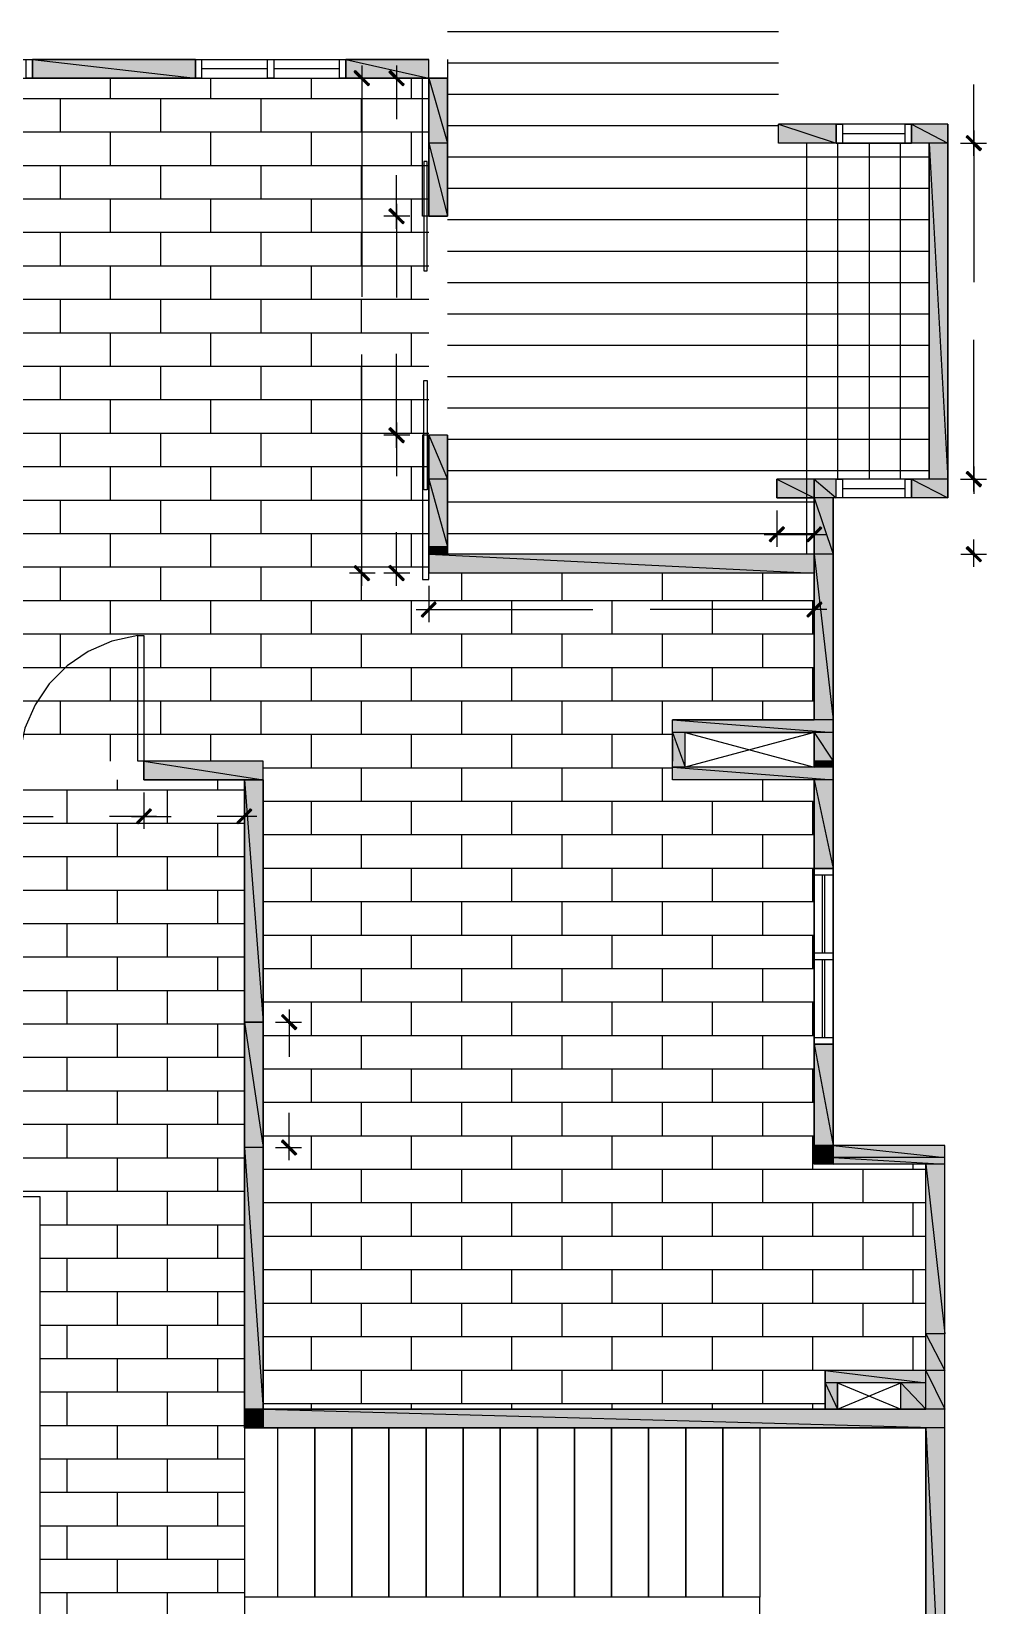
# Model space of a CAD drawing. Header units: millimetres. Extents: x -1176 to 11513, y -336 to 20905.
# Drawn here: x 3897 to 11513, y 8356 to 20905 of the extents above; entities that cross this region are included whole.
import ezdxf

# ---------------------------------------------------------------- set-up
doc = ezdxf.new("R2010")
doc.units = ezdxf.units.MM
for name, color, linetype, true_color in [('SRC-FILLSTROKE-000000', 7, 'Continuous', 0x000000), ('SRC-FILLSTROKE-4554a5', 7, 'Continuous', 0x4554a5), ('SRC-FILLSTROKE-636466', 7, 'Continuous', 0x636466), ('SRC-FILLSTROKE-727430', 7, 'Continuous', 0x727430), ('SRC-STROKE-000000', 7, 'Continuous', 0x000000), ('SRC-STROKE-4554a5', 7, 'Continuous', 0x4554a5)]:
    doc.layers.add(name, color=color, linetype=linetype, true_color=true_color)

msp = doc.modelspace()

# ---------------------------------------------------------------- hatches: boundary and pattern name
at = {"layer": 'SRC-FILLSTROKE-000000', "true_color": 0x000000}
h = msp.add_hatch(color=7, dxfattribs=at)
h.dxf.hatch_style = 1
h.paths.add_polyline_path([(6593, 20483), (6471, 20582), (6482, 20593), (6593, 20483)])
h = msp.add_hatch(color=7, dxfattribs=at)
h.dxf.hatch_style = 1
h.paths.add_polyline_path([(6581, 20472), (6593, 20483), (6471, 20582), (6581, 20472)])
h = msp.add_hatch(color=7, dxfattribs=at)
h.dxf.hatch_style = 1
h.paths.add_polyline_path([(6869, 20483), (6748, 20582), (6760, 20593), (6869, 20483)])
h = msp.add_hatch(color=7, dxfattribs=at)
h.dxf.hatch_style = 1
h.paths.add_polyline_path([(6858, 20472), (6869, 20483), (6748, 20582), (6858, 20472)])
h = msp.add_hatch(color=7, dxfattribs=at)
h.dxf.hatch_style = 1
h.paths.add_polyline_path([(11472, 19966), (11351, 20065), (11362, 20077), (11472, 19966)])
h = msp.add_hatch(color=7, dxfattribs=at)
h.dxf.hatch_style = 1
h.paths.add_polyline_path([(11362, 20077), (11351, 20065), (11472, 19966), (11362, 20077)])
h = msp.add_hatch(color=7, dxfattribs=at)
h.dxf.hatch_style = 1
h.paths.add_polyline_path([(11461, 19955), (11472, 19966), (11351, 20065), (11461, 19955)])
h = msp.add_hatch(color=7, dxfattribs=at)
h.dxf.hatch_style = 1
h.paths.add_polyline_path([(11351, 20065), (11472, 19966), (11461, 19955), (11351, 20065)])
h = msp.add_hatch(color=7, dxfattribs=at)
h.dxf.hatch_style = 1
h.paths.add_polyline_path([(6760, 19494), (6748, 19482), (6869, 19383), (6760, 19494)])
h = msp.add_hatch(color=7, dxfattribs=at)
h.dxf.hatch_style = 1
h.paths.add_polyline_path([(6869, 19383), (6748, 19482), (6760, 19494), (6869, 19383)])
h = msp.add_hatch(color=7, dxfattribs=at)
h.dxf.hatch_style = 1
h.paths.add_polyline_path([(6748, 19482), (6869, 19383), (6858, 19372), (6748, 19482)])
h = msp.add_hatch(color=7, dxfattribs=at)
h.dxf.hatch_style = 1
h.paths.add_polyline_path([(6858, 19372), (6869, 19383), (6748, 19482), (6858, 19372)])
h = msp.add_hatch(color=7, dxfattribs=at)
h.dxf.hatch_style = 1
h.paths.add_polyline_path([(6760, 17748), (6748, 17736), (6869, 17638), (6760, 17748)])
h = msp.add_hatch(color=7, dxfattribs=at)
h.dxf.hatch_style = 1
h.paths.add_polyline_path([(6869, 17638), (6748, 17736), (6760, 17748), (6869, 17638)])
h = msp.add_hatch(color=7, dxfattribs=at)
h.dxf.hatch_style = 1
h.paths.add_polyline_path([(6748, 17736), (6869, 17638), (6858, 17626), (6748, 17736)])
h = msp.add_hatch(color=7, dxfattribs=at)
h.dxf.hatch_style = 1
h.paths.add_polyline_path([(6858, 17626), (6869, 17638), (6748, 17736), (6858, 17626)])
h = msp.add_hatch(color=7, dxfattribs=at)
h.dxf.hatch_style = 1
h.paths.add_polyline_path([(11362, 17398), (11351, 17386), (11472, 17288), (11362, 17398)])
h = msp.add_hatch(color=7, dxfattribs=at)
h.dxf.hatch_style = 1
h.paths.add_polyline_path([(11351, 17386), (11472, 17288), (11461, 17276), (11351, 17386)])
h = msp.add_hatch(color=7, dxfattribs=at)
h.dxf.hatch_style = 1
h.paths.add_polyline_path([(11474, 17288), (11352, 17386), (11364, 17398), (11474, 17288)])
h = msp.add_hatch(color=7, dxfattribs=at)
h.dxf.hatch_style = 1
h.paths.add_polyline_path([(11474, 17288), (11352, 17386), (11364, 17398), (11474, 17288)])
h = msp.add_hatch(color=7, dxfattribs=at)
h.dxf.hatch_style = 1
h.paths.add_polyline_path([(11462, 17276), (11474, 17288), (11352, 17386), (11462, 17276)])
h = msp.add_hatch(color=7, dxfattribs=at)
h.dxf.hatch_style = 1
h.paths.add_polyline_path([(11462, 17276), (11474, 17288), (11352, 17386), (11462, 17276)])
h = msp.add_hatch(color=7, dxfattribs=at)
h.dxf.hatch_style = 1
h.paths.add_polyline_path([(9889, 16957), (9791, 16836), (9779, 16848), (9889, 16957)])
h = msp.add_hatch(color=7, dxfattribs=at)
h.dxf.hatch_style = 1
h.paths.add_polyline_path([(9901, 16945), (9889, 16957), (9791, 16836), (9901, 16945)])
h = msp.add_hatch(color=7, dxfattribs=at)
h.dxf.hatch_style = 1
h.paths.add_polyline_path([(10080, 16848), (10091, 16836), (10189, 16957), (10080, 16848)])
h = msp.add_hatch(color=7, dxfattribs=at)
h.dxf.hatch_style = 1
h.paths.add_polyline_path([(10091, 16836), (10189, 16957), (10201, 16945), (10091, 16836)])
h = msp.add_hatch(color=7, dxfattribs=at)
h.dxf.hatch_style = 1
h.paths.add_polyline_path([(11364, 16798), (11352, 16786), (11474, 16688), (11364, 16798)])
h = msp.add_hatch(color=7, dxfattribs=at)
h.dxf.hatch_style = 1
h.paths.add_polyline_path([(11364, 16798), (11352, 16786), (11474, 16688), (11364, 16798)])
h = msp.add_hatch(color=7, dxfattribs=at)
h.dxf.hatch_style = 1
h.paths.add_polyline_path([(11352, 16786), (11474, 16688), (11462, 16676), (11352, 16786)])
h = msp.add_hatch(color=7, dxfattribs=at)
h.dxf.hatch_style = 1
h.paths.add_polyline_path([(11352, 16786), (11474, 16688), (11462, 16676), (11352, 16786)])
h = msp.add_hatch(color=7, dxfattribs=at)
h.dxf.hatch_style = 1
h.paths.add_polyline_path([(6482, 16648), (6471, 16636), (6593, 16538), (6482, 16648)])
h = msp.add_hatch(color=7, dxfattribs=at)
h.dxf.hatch_style = 1
h.paths.add_polyline_path([(6471, 16636), (6593, 16538), (6581, 16526), (6471, 16636)])
h = msp.add_hatch(color=7, dxfattribs=at)
h.dxf.hatch_style = 1
h.paths.add_polyline_path([(6760, 16648), (6748, 16636), (6869, 16538), (6760, 16648)])
h = msp.add_hatch(color=7, dxfattribs=at)
h.dxf.hatch_style = 1
h.paths.add_polyline_path([(6748, 16636), (6869, 16538), (6858, 16526), (6748, 16636)])
h = msp.add_hatch(color=7, dxfattribs=at)
h.dxf.hatch_style = 1
h.paths.add_polyline_path([(7114, 16357), (7016, 16235), (7004, 16247), (7114, 16357)])
h = msp.add_hatch(color=7, dxfattribs=at)
h.dxf.hatch_style = 1
h.paths.add_polyline_path([(7125, 16346), (7114, 16357), (7016, 16235), (7125, 16346)])
h = msp.add_hatch(color=7, dxfattribs=at)
h.dxf.hatch_style = 1
h.paths.add_polyline_path([(10080, 16247), (10091, 16235), (10189, 16357), (10080, 16247)])
h = msp.add_hatch(color=7, dxfattribs=at)
h.dxf.hatch_style = 1
h.paths.add_polyline_path([(10091, 16235), (10189, 16357), (10201, 16346), (10091, 16235)])
h = msp.add_hatch(color=7, dxfattribs=at)
h.dxf.hatch_style = 1
h.paths.add_polyline_path([(4734, 14599), (4745, 14588), (4843, 14709), (4734, 14599)])
h = msp.add_hatch(color=7, dxfattribs=at)
h.dxf.hatch_style = 1
h.paths.add_polyline_path([(4843, 14709), (4745, 14588), (4734, 14599), (4843, 14709)])
h = msp.add_hatch(color=7, dxfattribs=at)
h.dxf.hatch_style = 1
h.paths.add_polyline_path([(4745, 14588), (4843, 14709), (4855, 14697), (4745, 14588)])
h = msp.add_hatch(color=7, dxfattribs=at)
h.dxf.hatch_style = 1
h.paths.add_polyline_path([(4855, 14697), (4843, 14709), (4745, 14588), (4855, 14697)])
h = msp.add_hatch(color=7, dxfattribs=at)
h.dxf.hatch_style = 1
h.paths.add_polyline_path([(5534, 14599), (5546, 14588), (5644, 14709), (5534, 14599)])
h = msp.add_hatch(color=7, dxfattribs=at)
h.dxf.hatch_style = 1
h.paths.add_polyline_path([(5546, 14588), (5644, 14709), (5655, 14697), (5546, 14588)])
h = msp.add_hatch(color=7, dxfattribs=at)
h.dxf.hatch_style = 1
h.paths.add_polyline_path([(6012, 12958), (5890, 13057), (5902, 13069), (6012, 12958)])
h = msp.add_hatch(color=7, dxfattribs=at)
h.dxf.hatch_style = 1
h.paths.add_polyline_path([(6001, 12947), (6012, 12958), (5890, 13057), (6001, 12947)])
h = msp.add_hatch(color=7, dxfattribs=at)
h.dxf.hatch_style = 1
h.paths.add_polyline_path([(5902, 12068), (5890, 12057), (6012, 11958), (5902, 12068)])
h = msp.add_hatch(color=7, dxfattribs=at)
h.dxf.hatch_style = 1
h.paths.add_polyline_path([(5890, 12057), (6012, 11958), (6001, 11946), (5890, 12057)])
at = {"layer": 'SRC-FILLSTROKE-4554a5', "true_color": 0x4554a5}
h = msp.add_hatch(color=7, dxfattribs=at)
h.dxf.hatch_style = 1
h.paths.add_polyline_path([(7215, 20532), (7065, 20532), (7215, 20016), (7215, 20532)])
h = msp.add_hatch(color=7, dxfattribs=at)
h.dxf.hatch_style = 1
h.paths.add_polyline_path([(7065, 20532), (7215, 20016), (7065, 20016), (7065, 20532)])
h = msp.add_hatch(color=7, dxfattribs=at)
h.dxf.hatch_style = 1
h.paths.add_polyline_path([(7215, 20016), (7065, 20016), (7215, 19433), (7215, 20016)])
h = msp.add_hatch(color=7, dxfattribs=at)
h.dxf.hatch_style = 1
h.paths.add_polyline_path([(7065, 20016), (7215, 19433), (7065, 19433), (7065, 20016)])
h = msp.add_hatch(color=7, dxfattribs=at)
h.dxf.hatch_style = 1
h.paths.add_polyline_path([(7215, 17687), (7065, 17687), (7215, 17337), (7215, 17687)])
h = msp.add_hatch(color=7, dxfattribs=at)
h.dxf.hatch_style = 1
h.paths.add_polyline_path([(7065, 17687), (7215, 17337), (7065, 17337), (7065, 17687)])
h = msp.add_hatch(color=7, dxfattribs=at)
h.dxf.hatch_style = 1
h.paths.add_polyline_path([(7215, 17337), (7065, 17337), (7215, 16797), (7215, 17337)])
h = msp.add_hatch(color=7, dxfattribs=at)
h.dxf.hatch_style = 1
h.paths.add_polyline_path([(7065, 17337), (7215, 16797), (7065, 16797), (7065, 17337)])
h = msp.add_hatch(color=7, dxfattribs=at)
h.dxf.hatch_style = 1
h.paths.add_polyline_path([(10140, 17337), (9840, 17337), (10140, 17187), (10140, 17337)])
h = msp.add_hatch(color=7, dxfattribs=at)
h.dxf.hatch_style = 1
h.paths.add_polyline_path([(9840, 17337), (10140, 17187), (9840, 17187), (9840, 17337)])
h = msp.add_hatch(color=7, dxfattribs=at)
h.dxf.hatch_style = 1
h.paths.add_polyline_path([(7215, 16797), (7065, 16797), (7215, 16737), (7215, 16797)])
h = msp.add_hatch(color=7, dxfattribs=at)
h.dxf.hatch_style = 1
h.paths.add_polyline_path([(7065, 16797), (7215, 16737), (7065, 16737), (7065, 16797)])
h = msp.add_hatch(color=7, dxfattribs=at)
h.dxf.hatch_style = 1
h.paths.add_polyline_path([(10140, 16737), (7065, 16737), (10140, 16587), (10140, 16737)])
h = msp.add_hatch(color=7, dxfattribs=at)
h.dxf.hatch_style = 1
h.paths.add_polyline_path([(7065, 16737), (10140, 16587), (7065, 16587), (7065, 16737)])
at = {"layer": 'SRC-FILLSTROKE-636466', "true_color": 0x636466}
h = msp.add_hatch(color=7, dxfattribs=at)
h.dxf.hatch_style = 1
h.paths.add_polyline_path([(5204, 20682), (3904, 20682), (5204, 20532), (5204, 20682)])
h = msp.add_hatch(color=7, dxfattribs=at)
h.dxf.hatch_style = 1
h.paths.add_polyline_path([(3904, 20682), (5204, 20532), (3904, 20532), (3904, 20682)])
h = msp.add_hatch(color=7, dxfattribs=at)
h.dxf.hatch_style = 1
h.paths.add_polyline_path([(7065, 20682), (6405, 20682), (7065, 20532), (7065, 20682)])
h = msp.add_hatch(color=7, dxfattribs=at)
h.dxf.hatch_style = 1
h.paths.add_polyline_path([(6405, 20682), (7065, 20532), (6405, 20532), (6405, 20682)])
h = msp.add_hatch(color=7, dxfattribs=at)
h.dxf.hatch_style = 1
h.paths.add_polyline_path([(10315, 20166), (9855, 20166), (10315, 20016), (10315, 20166)])
h = msp.add_hatch(color=7, dxfattribs=at)
h.dxf.hatch_style = 1
h.paths.add_polyline_path([(9855, 20166), (10315, 20016), (9855, 20016), (9855, 20166)])
h = msp.add_hatch(color=7, dxfattribs=at)
h.dxf.hatch_style = 1
h.paths.add_polyline_path([(11205, 20166), (10915, 20166), (11205, 20016), (11205, 20166)])
h = msp.add_hatch(color=7, dxfattribs=at)
h.dxf.hatch_style = 1
h.paths.add_polyline_path([(10915, 20166), (11205, 20016), (10915, 20016), (10915, 20166)])
h = msp.add_hatch(color=7, dxfattribs=at)
h.dxf.hatch_style = 1
h.paths.add_polyline_path([(11205, 20016), (11055, 20016), (11205, 17337), (11205, 20016)])
h = msp.add_hatch(color=7, dxfattribs=at)
h.dxf.hatch_style = 1
h.paths.add_polyline_path([(11055, 20016), (11205, 17337), (11055, 17337), (11055, 20016)])
h = msp.add_hatch(color=7, dxfattribs=at)
h.dxf.hatch_style = 1
h.paths.add_polyline_path([(10315, 17337), (10140, 17337), (10315, 17187), (10315, 17337)])
h = msp.add_hatch(color=7, dxfattribs=at)
h.dxf.hatch_style = 1
h.paths.add_polyline_path([(10140, 17337), (10315, 17187), (10140, 17187), (10140, 17337)])
h = msp.add_hatch(color=7, dxfattribs=at)
h.dxf.hatch_style = 1
h.paths.add_polyline_path([(11205, 17337), (10915, 17337), (11205, 17187), (11205, 17337)])
h = msp.add_hatch(color=7, dxfattribs=at)
h.dxf.hatch_style = 1
h.paths.add_polyline_path([(10915, 17337), (11205, 17187), (10915, 17187), (10915, 17337)])
h = msp.add_hatch(color=7, dxfattribs=at)
h.dxf.hatch_style = 1
h.paths.add_polyline_path([(10290, 17187), (10140, 17187), (10290, 16737), (10290, 17187)])
h = msp.add_hatch(color=7, dxfattribs=at)
h.dxf.hatch_style = 1
h.paths.add_polyline_path([(10140, 17187), (10290, 16737), (10140, 16737), (10140, 17187)])
h = msp.add_hatch(color=7, dxfattribs=at)
h.dxf.hatch_style = 1
h.paths.add_polyline_path([(10290, 16737), (10140, 16737), (10290, 15417), (10290, 16737)])
h = msp.add_hatch(color=7, dxfattribs=at)
h.dxf.hatch_style = 1
h.paths.add_polyline_path([(10140, 16737), (10290, 15417), (10140, 15417), (10140, 16737)])
h = msp.add_hatch(color=7, dxfattribs=at)
h.dxf.hatch_style = 1
h.paths.add_polyline_path([(10290, 15417), (9010, 15417), (10290, 15317), (10290, 15417)])
h = msp.add_hatch(color=7, dxfattribs=at)
h.dxf.hatch_style = 1
h.paths.add_polyline_path([(9010, 15417), (10290, 15317), (9010, 15317), (9010, 15417)])
h = msp.add_hatch(color=7, dxfattribs=at)
h.dxf.hatch_style = 1
h.paths.add_polyline_path([(9110, 15317), (9010, 15317), (9110, 15039), (9110, 15317)])
h = msp.add_hatch(color=7, dxfattribs=at)
h.dxf.hatch_style = 1
h.paths.add_polyline_path([(9010, 15317), (9110, 15039), (9010, 15039), (9010, 15317)])
h = msp.add_hatch(color=7, dxfattribs=at)
h.dxf.hatch_style = 1
h.paths.add_polyline_path([(10290, 15317), (10140, 15317), (10290, 15088), (10290, 15317)])
h = msp.add_hatch(color=7, dxfattribs=at)
h.dxf.hatch_style = 1
h.paths.add_polyline_path([(10140, 15317), (10290, 15088), (10140, 15088), (10140, 15317)])
h = msp.add_hatch(color=7, dxfattribs=at)
h.dxf.hatch_style = 1
h.paths.add_polyline_path([(5745, 15088), (4794, 15088), (5745, 14939), (5745, 15088)])
h = msp.add_hatch(color=7, dxfattribs=at)
h.dxf.hatch_style = 1
h.paths.add_polyline_path([(4794, 15088), (5745, 14939), (4794, 14939), (4794, 15088)])
h = msp.add_hatch(color=7, dxfattribs=at)
h.dxf.hatch_style = 1
h.paths.add_polyline_path([(10290, 15088), (10140, 15088), (10290, 15039), (10290, 15088)])
h = msp.add_hatch(color=7, dxfattribs=at)
h.dxf.hatch_style = 1
h.paths.add_polyline_path([(10140, 15088), (10290, 15039), (10140, 15039), (10140, 15088)])
h = msp.add_hatch(color=7, dxfattribs=at)
h.dxf.hatch_style = 1
h.paths.add_polyline_path([(5745, 14939), (5595, 14939), (5745, 13008), (5745, 14939)])
h = msp.add_hatch(color=7, dxfattribs=at)
h.dxf.hatch_style = 1
h.paths.add_polyline_path([(5595, 14939), (5745, 13008), (5595, 13008), (5595, 14939)])
h = msp.add_hatch(color=7, dxfattribs=at)
h.dxf.hatch_style = 1
h.paths.add_polyline_path([(10290, 15039), (9010, 15039), (10290, 14939), (10290, 15039)])
h = msp.add_hatch(color=7, dxfattribs=at)
h.dxf.hatch_style = 1
h.paths.add_polyline_path([(9010, 15039), (10290, 14939), (9010, 14939), (9010, 15039)])
h = msp.add_hatch(color=7, dxfattribs=at)
h.dxf.hatch_style = 1
h.paths.add_polyline_path([(10290, 14939), (10140, 14939), (10290, 14231), (10290, 14939)])
h = msp.add_hatch(color=7, dxfattribs=at)
h.dxf.hatch_style = 1
h.paths.add_polyline_path([(10140, 14939), (10290, 14231), (10140, 14231), (10140, 14939)])
h = msp.add_hatch(color=7, dxfattribs=at)
h.dxf.hatch_style = 1
h.paths.add_polyline_path([(10290, 12831), (10140, 12831), (10290, 12024), (10290, 12831)])
h = msp.add_hatch(color=7, dxfattribs=at)
h.dxf.hatch_style = 1
h.paths.add_polyline_path([(10140, 12831), (10290, 12024), (10140, 12024), (10140, 12831)])
h = msp.add_hatch(color=7, dxfattribs=at)
h.dxf.hatch_style = 1
h.paths.add_polyline_path([(5745, 12007), (5595, 12007), (5745, 9923), (5745, 12007)])
h = msp.add_hatch(color=7, dxfattribs=at)
h.dxf.hatch_style = 1
h.paths.add_polyline_path([(5595, 12007), (5745, 9923), (5595, 9923), (5595, 12007)])
h = msp.add_hatch(color=7, dxfattribs=at)
h.dxf.hatch_style = 1
h.paths.add_polyline_path([(10290, 12024), (10140, 12024), (10290, 11928), (10290, 12024)])
h = msp.add_hatch(color=7, dxfattribs=at)
h.dxf.hatch_style = 1
h.paths.add_polyline_path([(10140, 12024), (10290, 11928), (10140, 11928), (10140, 12024)])
h = msp.add_hatch(color=7, dxfattribs=at)
h.dxf.hatch_style = 1
h.paths.add_polyline_path([(10290, 11928), (10140, 11928), (10290, 11874), (10290, 11928)])
h = msp.add_hatch(color=7, dxfattribs=at)
h.dxf.hatch_style = 1
h.paths.add_polyline_path([(10140, 11928), (10290, 11874), (10140, 11874), (10140, 11928)])
h = msp.add_hatch(color=7, dxfattribs=at)
h.dxf.hatch_style = 1
h.paths.add_polyline_path([(11180, 12024), (10290, 12024), (11180, 11928), (11180, 12024)])
h = msp.add_hatch(color=7, dxfattribs=at)
h.dxf.hatch_style = 1
h.paths.add_polyline_path([(10290, 12024), (11180, 11928), (10290, 11928), (10290, 12024)])
h = msp.add_hatch(color=7, dxfattribs=at)
h.dxf.hatch_style = 1
h.paths.add_polyline_path([(11180, 11928), (10290, 11928), (11180, 11874), (11180, 11928)])
h = msp.add_hatch(color=7, dxfattribs=at)
h.dxf.hatch_style = 1
h.paths.add_polyline_path([(10290, 11928), (11180, 11874), (10290, 11874), (10290, 11928)])
h = msp.add_hatch(color=7, dxfattribs=at)
h.dxf.hatch_style = 1
h.paths.add_polyline_path([(11180, 11874), (11030, 11874), (11180, 10523), (11180, 11874)])
h = msp.add_hatch(color=7, dxfattribs=at)
h.dxf.hatch_style = 1
h.paths.add_polyline_path([(11030, 11874), (11180, 10523), (11030, 10523), (11030, 11874)])
h = msp.add_hatch(color=7, dxfattribs=at)
h.dxf.hatch_style = 1
h.paths.add_polyline_path([(11180, 10523), (11030, 10523), (11180, 10231), (11180, 10523)])
h = msp.add_hatch(color=7, dxfattribs=at)
h.dxf.hatch_style = 1
h.paths.add_polyline_path([(11030, 10523), (11180, 10231), (11030, 10231), (11030, 10523)])
h = msp.add_hatch(color=7, dxfattribs=at)
h.dxf.hatch_style = 1
h.paths.add_polyline_path([(11030, 10231), (10226, 10231), (11030, 10132), (11030, 10231)])
h = msp.add_hatch(color=7, dxfattribs=at)
h.dxf.hatch_style = 1
h.paths.add_polyline_path([(10226, 10231), (11030, 10132), (10226, 10132), (10226, 10231)])
h = msp.add_hatch(color=7, dxfattribs=at)
h.dxf.hatch_style = 1
h.paths.add_polyline_path([(11180, 10231), (11030, 10231), (11180, 9923), (11180, 10231)])
h = msp.add_hatch(color=7, dxfattribs=at)
h.dxf.hatch_style = 1
h.paths.add_polyline_path([(11030, 10231), (11180, 9923), (11030, 9923), (11030, 10231)])
h = msp.add_hatch(color=7, dxfattribs=at)
h.dxf.hatch_style = 1
h.paths.add_polyline_path([(10326, 10132), (10226, 10132), (10326, 9923), (10326, 10132)])
h = msp.add_hatch(color=7, dxfattribs=at)
h.dxf.hatch_style = 1
h.paths.add_polyline_path([(10226, 10132), (10326, 9923), (10226, 9923), (10226, 10132)])
h = msp.add_hatch(color=7, dxfattribs=at)
h.dxf.hatch_style = 1
h.paths.add_polyline_path([(11030, 10132), (10830, 10132), (11030, 9923), (11030, 10132)])
h = msp.add_hatch(color=7, dxfattribs=at)
h.dxf.hatch_style = 1
h.paths.add_polyline_path([(10830, 10132), (11030, 9923), (10830, 9923), (10830, 10132)])
h = msp.add_hatch(color=7, dxfattribs=at)
h.dxf.hatch_style = 1
h.paths.add_polyline_path([(5745, 9923), (5595, 9923), (5745, 9773), (5745, 9923)])
h = msp.add_hatch(color=7, dxfattribs=at)
h.dxf.hatch_style = 1
h.paths.add_polyline_path([(5595, 9923), (5745, 9773), (5595, 9773), (5595, 9923)])
h = msp.add_hatch(color=7, dxfattribs=at)
h.dxf.hatch_style = 1
h.paths.add_polyline_path([(11180, 9923), (5745, 9923), (11180, 9773), (11180, 9923)])
h = msp.add_hatch(color=7, dxfattribs=at)
h.dxf.hatch_style = 1
h.paths.add_polyline_path([(5745, 9923), (11180, 9773), (5745, 9773), (5745, 9923)])
h = msp.add_hatch(color=7, dxfattribs=at)
h.dxf.hatch_style = 1
h.paths.add_polyline_path([(11180, 9773), (11030, 9773), (11180, 6801), (11180, 9773)])
h = msp.add_hatch(color=7, dxfattribs=at)
h.dxf.hatch_style = 1
h.paths.add_polyline_path([(11030, 9773), (11180, 6801), (11030, 6801), (11030, 9773)])
at = {"layer": 'SRC-FILLSTROKE-727430', "true_color": 0x727430}
h = msp.add_hatch(color=7, dxfattribs=at)
h.dxf.hatch_style = 1
h.paths.add_polyline_path([(5745, 13008), (5595, 13008), (5745, 12007), (5745, 13008)])
h = msp.add_hatch(color=7, dxfattribs=at)
h.dxf.hatch_style = 1
h.paths.add_polyline_path([(5595, 13008), (5745, 12007), (5595, 12007), (5595, 13008)])

# ---------------------------------------------------------------- linework, layer by layer
at = {"layer": 'SRC-FILLSTROKE-000000'}
for points in [[(6593, 20483), (6471, 20582), (6482, 20593), (6593, 20483)], [(6581, 20472), (6593, 20483), (6471, 20582), (6581, 20472)], [(6869, 20483), (6748, 20582), (6760, 20593), (6869, 20483)], [(6858, 20472), (6869, 20483), (6748, 20582), (6858, 20472)], [(11472, 19966), (11351, 20065), (11362, 20077), (11472, 19966)], [(11362, 20077), (11351, 20065), (11472, 19966), (11362, 20077)], [(11461, 19955), (11472, 19966), (11351, 20065), (11461, 19955)], [(11351, 20065), (11472, 19966), (11461, 19955), (11351, 20065)], [(6760, 19494), (6748, 19482), (6869, 19383), (6760, 19494)], [(6869, 19383), (6748, 19482), (6760, 19494), (6869, 19383)], [(6748, 19482), (6869, 19383), (6858, 19372), (6748, 19482)], [(6858, 19372), (6869, 19383), (6748, 19482), (6858, 19372)], [(6760, 17748), (6748, 17736), (6869, 17638), (6760, 17748)], [(6869, 17638), (6748, 17736), (6760, 17748), (6869, 17638)], [(6748, 17736), (6869, 17638), (6858, 17626), (6748, 17736)], [(6858, 17626), (6869, 17638), (6748, 17736), (6858, 17626)], [(11362, 17398), (11351, 17386), (11472, 17288), (11362, 17398)], [(11351, 17386), (11472, 17288), (11461, 17276), (11351, 17386)], [(11474, 17288), (11352, 17386), (11364, 17398), (11474, 17288)], [(11474, 17288), (11352, 17386), (11364, 17398), (11474, 17288)], [(11462, 17276), (11474, 17288), (11352, 17386), (11462, 17276)], [(11462, 17276), (11474, 17288), (11352, 17386), (11462, 17276)], [(9889, 16957), (9791, 16836), (9779, 16848), (9889, 16957)], [(9901, 16945), (9889, 16957), (9791, 16836), (9901, 16945)], [(10080, 16848), (10091, 16836), (10189, 16957), (10080, 16848)], [(10091, 16836), (10189, 16957), (10201, 16945), (10091, 16836)], [(11364, 16798), (11352, 16786), (11474, 16688), (11364, 16798)], [(11364, 16798), (11352, 16786), (11474, 16688), (11364, 16798)], [(11352, 16786), (11474, 16688), (11462, 16676), (11352, 16786)], [(11352, 16786), (11474, 16688), (11462, 16676), (11352, 16786)], [(6482, 16648), (6471, 16636), (6593, 16538), (6482, 16648)], [(6471, 16636), (6593, 16538), (6581, 16526), (6471, 16636)], [(6760, 16648), (6748, 16636), (6869, 16538), (6760, 16648)], [(6748, 16636), (6869, 16538), (6858, 16526), (6748, 16636)], [(7114, 16357), (7016, 16235), (7004, 16247), (7114, 16357)], [(7125, 16346), (7114, 16357), (7016, 16235), (7125, 16346)], [(10080, 16247), (10091, 16235), (10189, 16357), (10080, 16247)], [(10091, 16235), (10189, 16357), (10201, 16346), (10091, 16235)], [(4734, 14599), (4745, 14588), (4843, 14709), (4734, 14599)], [(4843, 14709), (4745, 14588), (4734, 14599), (4843, 14709)], [(4745, 14588), (4843, 14709), (4855, 14697), (4745, 14588)], [(4855, 14697), (4843, 14709), (4745, 14588), (4855, 14697)], [(5534, 14599), (5546, 14588), (5644, 14709), (5534, 14599)], [(5546, 14588), (5644, 14709), (5655, 14697), (5546, 14588)], [(6012, 12958), (5890, 13057), (5902, 13069), (6012, 12958)], [(6001, 12947), (6012, 12958), (5890, 13057), (6001, 12947)], [(5902, 12068), (5890, 12057), (6012, 11958), (5902, 12068)], [(5890, 12057), (6012, 11958), (6001, 11946), (5890, 12057)]]:
    msp.add_lwpolyline(points, dxfattribs=at)
at = {"layer": 'SRC-FILLSTROKE-4554a5'}
for points in [[(7215, 20532), (7065, 20532), (7215, 20016), (7215, 20532)], [(7065, 20532), (7215, 20016), (7065, 20016), (7065, 20532)], [(7215, 20016), (7065, 20016), (7215, 19433), (7215, 20016)], [(7065, 20016), (7215, 19433), (7065, 19433), (7065, 20016)], [(7215, 17687), (7065, 17687), (7215, 17337), (7215, 17687)], [(7065, 17687), (7215, 17337), (7065, 17337), (7065, 17687)], [(7215, 17337), (7065, 17337), (7215, 16797), (7215, 17337)], [(7065, 17337), (7215, 16797), (7065, 16797), (7065, 17337)], [(10140, 17337), (9840, 17337), (10140, 17187), (10140, 17337)], [(9840, 17337), (10140, 17187), (9840, 17187), (9840, 17337)], [(7215, 16797), (7065, 16797), (7215, 16737), (7215, 16797)], [(7065, 16797), (7215, 16737), (7065, 16737), (7065, 16797)], [(10140, 16737), (7065, 16737), (10140, 16587), (10140, 16737)], [(7065, 16737), (10140, 16587), (7065, 16587), (7065, 16737)]]:
    msp.add_lwpolyline(points, dxfattribs=at)
at = {"layer": 'SRC-FILLSTROKE-636466'}
for points in [[(5204, 20682), (3904, 20682), (5204, 20532), (5204, 20682)], [(3904, 20682), (5204, 20532), (3904, 20532), (3904, 20682)], [(7065, 20682), (6405, 20682), (7065, 20532), (7065, 20682)], [(6405, 20682), (7065, 20532), (6405, 20532), (6405, 20682)], [(10315, 20166), (9855, 20166), (10315, 20016), (10315, 20166)], [(9855, 20166), (10315, 20016), (9855, 20016), (9855, 20166)], [(11205, 20166), (10915, 20166), (11205, 20016), (11205, 20166)], [(10915, 20166), (11205, 20016), (10915, 20016), (10915, 20166)], [(11205, 20016), (11055, 20016), (11205, 17337), (11205, 20016)], [(11055, 20016), (11205, 17337), (11055, 17337), (11055, 20016)], [(10315, 17337), (10140, 17337), (10315, 17187), (10315, 17337)], [(10140, 17337), (10315, 17187), (10140, 17187), (10140, 17337)], [(11205, 17337), (10915, 17337), (11205, 17187), (11205, 17337)], [(10915, 17337), (11205, 17187), (10915, 17187), (10915, 17337)], [(10290, 17187), (10140, 17187), (10290, 16737), (10290, 17187)], [(10140, 17187), (10290, 16737), (10140, 16737), (10140, 17187)], [(10290, 16737), (10140, 16737), (10290, 15417), (10290, 16737)], [(10140, 16737), (10290, 15417), (10140, 15417), (10140, 16737)], [(10290, 15417), (9010, 15417), (10290, 15317), (10290, 15417)], [(9010, 15417), (10290, 15317), (9010, 15317), (9010, 15417)], [(9110, 15317), (9010, 15317), (9110, 15039), (9110, 15317)], [(9010, 15317), (9110, 15039), (9010, 15039), (9010, 15317)], [(10290, 15317), (10140, 15317), (10290, 15088), (10290, 15317)], [(10140, 15317), (10290, 15088), (10140, 15088), (10140, 15317)], [(5745, 15088), (4794, 15088), (5745, 14939), (5745, 15088)], [(4794, 15088), (5745, 14939), (4794, 14939), (4794, 15088)], [(10290, 15088), (10140, 15088), (10290, 15039), (10290, 15088)], [(10140, 15088), (10290, 15039), (10140, 15039), (10140, 15088)], [(5745, 14939), (5595, 14939), (5745, 13008), (5745, 14939)], [(5595, 14939), (5745, 13008), (5595, 13008), (5595, 14939)], [(10290, 15039), (9010, 15039), (10290, 14939), (10290, 15039)], [(9010, 15039), (10290, 14939), (9010, 14939), (9010, 15039)], [(10290, 14939), (10140, 14939), (10290, 14231), (10290, 14939)], [(10140, 14939), (10290, 14231), (10140, 14231), (10140, 14939)], [(10290, 12831), (10140, 12831), (10290, 12024), (10290, 12831)], [(10140, 12831), (10290, 12024), (10140, 12024), (10140, 12831)], [(5745, 12007), (5595, 12007), (5745, 9923), (5745, 12007)], [(5595, 12007), (5745, 9923), (5595, 9923), (5595, 12007)], [(10290, 12024), (10140, 12024), (10290, 11928), (10290, 12024)], [(10140, 12024), (10290, 11928), (10140, 11928), (10140, 12024)], [(10290, 11928), (10140, 11928), (10290, 11874), (10290, 11928)], [(10140, 11928), (10290, 11874), (10140, 11874), (10140, 11928)], [(11180, 12024), (10290, 12024), (11180, 11928), (11180, 12024)], [(10290, 12024), (11180, 11928), (10290, 11928), (10290, 12024)], [(11180, 11928), (10290, 11928), (11180, 11874), (11180, 11928)], [(10290, 11928), (11180, 11874), (10290, 11874), (10290, 11928)], [(11180, 11874), (11030, 11874), (11180, 10523), (11180, 11874)], [(11030, 11874), (11180, 10523), (11030, 10523), (11030, 11874)], [(11180, 10523), (11030, 10523), (11180, 10231), (11180, 10523)], [(11030, 10523), (11180, 10231), (11030, 10231), (11030, 10523)], [(11030, 10231), (10226, 10231), (11030, 10132), (11030, 10231)], [(10226, 10231), (11030, 10132), (10226, 10132), (10226, 10231)], [(11180, 10231), (11030, 10231), (11180, 9923), (11180, 10231)], [(11030, 10231), (11180, 9923), (11030, 9923), (11030, 10231)], [(10326, 10132), (10226, 10132), (10326, 9923), (10326, 10132)], [(10226, 10132), (10326, 9923), (10226, 9923), (10226, 10132)], [(11030, 10132), (10830, 10132), (11030, 9923), (11030, 10132)], [(10830, 10132), (11030, 9923), (10830, 9923), (10830, 10132)], [(5745, 9923), (5595, 9923), (5745, 9773), (5745, 9923)], [(5595, 9923), (5745, 9773), (5595, 9773), (5595, 9923)], [(11180, 9923), (5745, 9923), (11180, 9773), (11180, 9923)], [(5745, 9923), (11180, 9773), (5745, 9773), (5745, 9923)], [(11180, 9773), (11030, 9773), (11180, 6801), (11180, 9773)], [(11030, 9773), (11180, 6801), (11030, 6801), (11030, 9773)]]:
    msp.add_lwpolyline(points, dxfattribs=at)
at = {"layer": 'SRC-FILLSTROKE-727430'}
for points in [[(5745, 13008), (5595, 13008), (5745, 12007), (5745, 13008)], [(5595, 13008), (5745, 12007), (5595, 12007), (5595, 13008)]]:
    msp.add_lwpolyline(points, dxfattribs=at)
at = {"layer": 'SRC-STROKE-000000'}
for points in [[(-76, 20682), (7065, 20682)], [(3904, 20532), (3854, 20532), (3854, 20682), (3904, 20682), (3904, 20532)], [(3904, 20532), (3904, 20682)], [(5204, 20682), (5204, 20532)], [(5254, 20532), (5204, 20532), (5204, 20682), (5254, 20682), (5254, 20532)], [(5779, 20607), (5254, 20607)], [(5829, 20532), (5779, 20532), (5779, 20682), (5829, 20682), (5829, 20532)], [(6354, 20607), (5829, 20607)], [(6405, 20532), (6354, 20532), (6354, 20682), (6405, 20682), (6405, 20532)], [(6405, 20532), (6405, 20682)], [(6532, 20633), (6532, 18789)], [(6809, 20633), (6809, 20206)], [(7215, 20682), (7215, 19433)], [(74, 20532), (4565, 20532)], [(74, 20532), (4414, 20532)], [(4565, 20532), (7215, 20532)], [(6638, 20532), (6432, 20532)], [(6915, 20532), (6708, 20532)], [(7065, 20532), (7065, 19433)], [(7065, 20532), (7065, 19433), (7215, 19433)], [(7215, 20532), (7215, 19433)], [(11411, 19915), (11411, 20483)], [(10915, 20016), (10915, 20166), (10315, 20166), (10315, 20016), (10915, 20016)], [(10365, 20016), (10315, 20016), (10315, 20166), (10365, 20166), (10365, 20016)], [(10365, 20091), (10865, 20091)], [(10915, 20016), (10865, 20016), (10865, 20166), (10915, 20166), (10915, 20016)], [(11205, 20166), (11205, 17187)], [(11411, 20115), (11411, 18907)], [(11055, 20016), (9855, 20016)], [(11055, 20016), (11055, 17337)], [(11306, 20016), (11512, 20016)], [(11306, 20016), (11512, 20016)], [(6809, 19333), (6809, 19759)], [(6809, 19532), (6809, 18784)], [(6914, 19433), (6708, 19433)], [(6914, 19433), (6708, 19433)], [(6532, 16487), (6532, 18330)], [(6809, 17587), (6809, 18336)], [(11411, 17237), (11411, 18446)], [(6809, 17787), (6809, 17360)], [(6914, 17687), (6708, 17687)], [(6914, 17687), (6708, 17687)], [(7065, 17687), (7065, 16587)], [(7065, 17687), (7065, 16587)], [(7215, 17687), (7065, 17687)], [(7215, 17687), (7215, 16737)], [(10140, 17337), (9840, 17337), (9840, 17187), (10140, 17187)], [(11055, 17337), (10140, 17337)], [(10140, 17337), (10140, 17187), (10140, 15417)], [(10160, 17337), (10140, 17337)], [(10315, 17187), (10315, 17337)], [(10365, 17187), (10315, 17187), (10315, 17337), (10365, 17337), (10365, 17187)], [(10915, 17187), (10865, 17187), (10865, 17337), (10915, 17337), (10915, 17187)], [(11055, 17337), (10915, 17337), (10915, 17187)], [(11306, 17337), (11512, 17337)], [(11306, 17337), (11513, 17337)], [(11306, 17337), (11513, 17337)], [(11413, 17437), (11413, 17220)], [(11413, 17437), (11413, 17220)], [(10365, 17262), (10865, 17262)], [(9840, 17087), (9840, 16797)], [(11205, 17187), (10140, 17187)], [(10140, 17087), (10140, 16797)], [(10290, 17187), (10290, 15088)], [(6809, 16487), (6809, 16914)], [(9740, 16896), (10240, 16896)], [(11413, 16637), (11413, 16855)], [(11413, 16637), (11413, 16855)], [(10140, 16737), (7215, 16737)], [(11308, 16737), (11513, 16737)], [(11308, 16737), (11513, 16737)], [(6637, 16587), (6432, 16587)], [(6914, 16587), (6708, 16587)], [(10140, 16587), (7065, 16587)], [(7065, 16487), (7065, 16197)], [(10140, 16487), (10140, 16197)], [(6965, 16296), (8373, 16296)], [(10240, 16296), (8832, 16296)], [(9010, 15267), (9010, 15417)], [(10140, 14939), (9010, 14939), (9010, 15417), (10140, 15417), (9010, 15417)], [(10140, 15039), (9110, 15039), (9110, 15317), (10140, 15317), (10140, 15039)], [(10140, 15317), (9110, 15039)], [(9110, 15317), (10140, 15039)], [(10140, 15039), (10140, 15317)], [(9010, 15267), (9010, 15088)], [(5745, 15088), (4794, 15088)], [(4794, 15088), (4794, 14939), (5745, 14939), (5745, 15088), (4794, 15088)], [(10290, 15088), (10290, 11874)], [(5745, 14939), (5595, 14939)], [(5595, 14939), (5595, 9773)], [(5595, 14939), (5595, 9923), (11030, 9923)], [(5745, 14939), (5745, 9773)], [(10140, 14939), (9010, 14939)], [(10140, 14939), (9690, 14939)], [(10140, 14939), (10140, 11874)], [(4794, 14839), (4794, 14548)], [(4794, 14839), (4794, 14548)], [(5595, 14839), (5595, 14548)], [(3694, 14648), (4071, 14648)], [(4895, 14648), (4518, 14648)], [(4694, 14648), (5012, 14648)], [(5695, 14648), (5377, 14648)], [(10140, 14231), (10140, 12832), (10290, 12832), (10290, 14231), (10140, 14231)], [(10290, 14231), (10290, 12831), (10140, 12831), (10140, 14231), (10290, 14231)], [(10290, 14181), (10290, 14231), (10140, 14231), (10140, 14181), (10290, 14181)], [(10205, 13556), (10205, 14181)], [(10225, 13556), (10225, 14181)], [(10290, 13506), (10290, 13556), (10140, 13556), (10140, 13506), (10290, 13506)], [(10205, 12881), (10205, 13506)], [(10225, 12881), (10225, 13506)], [(5951, 13107), (5951, 12731)], [(5745, 13008), (5745, 12007), (5595, 12007), (5595, 13008), (5745, 13008)], [(5844, 13008), (6051, 13008)], [(10290, 12831), (10290, 12881), (10140, 12881), (10140, 12831), (10290, 12831)], [(5951, 11907), (5951, 12284)], [(5844, 12007), (6051, 12007)], [(11180, 12024), (10140, 12024)], [(11180, 6651), (11180, 12024)], [(11030, 11874), (10140, 11874)], [(11030, 9923), (11030, 11874)], [(-755, 11618), (3964, 11618)], [(3964, 11618), (3964, 5971)], [(10226, 10231), (10226, 9923), (11030, 9923), (11030, 10231), (10226, 10231)], [(10326, 10132), (10326, 9923), (10830, 9923), (10830, 10132), (10326, 10132)], [(10326, 10132), (10830, 9923)], [(10326, 9923), (10830, 10132)], [(5595, 9773), (11030, 9773)], [(5595, 9773), (5595, 8422)], [(6156, 9773), (6156, 8422), (5861, 8422), (5861, 9773), (6156, 9773)], [(6452, 9773), (6452, 8422), (6156, 8422), (6156, 9773), (6452, 9773)], [(6748, 9773), (6748, 8422), (6452, 8422), (6452, 9773), (6748, 9773)], [(7044, 9773), (7044, 8422), (6748, 8422), (6748, 9773), (7044, 9773)], [(7339, 9773), (7339, 8422), (7044, 8422), (7044, 9773), (7339, 9773)], [(7635, 9773), (7635, 8422), (7339, 8422), (7339, 9773), (7635, 9773)], [(7931, 9773), (7931, 8422), (7635, 8422), (7635, 9773), (7931, 9773)], [(8227, 9773), (8227, 8422), (7931, 8422), (7931, 9773), (8227, 9773)], [(8523, 9773), (8523, 8422), (8227, 8422), (8227, 9773), (8523, 9773)], [(8818, 9773), (8818, 8422), (8523, 8422), (8523, 9773), (8818, 9773)], [(9114, 9773), (9114, 8422), (8818, 8422), (8818, 9773), (9114, 9773)], [(9410, 9773), (9410, 8422), (9114, 8422), (9114, 9773), (9410, 9773)], [(9705, 9773), (9705, 8422), (9410, 8422), (9410, 9773), (9705, 9773)], [(11030, 9773), (11030, 6801)], [(5595, 8422), (5595, 8177), (9705, 8177), (9705, 8422), (5595, 8422)]]:
    msp.add_lwpolyline(points, dxfattribs=at)
at = {"layer": 'SRC-STROKE-4554a5'}
for points in [[(7215, 20905), (9855, 20905)], [(7215, 20656), (9855, 20656)], [(4528, 20370), (4528, 20532)], [(5328, 20370), (5328, 20532)], [(6129, 20370), (6129, 20532)], [(6928, 20370), (6928, 20532)], [(7015, 20532), (7065, 20532), (7065, 19433), (7015, 19433), (7015, 20532)], [(74, 20370), (7065, 20370)], [(4128, 20104), (4128, 20370)], [(4928, 20104), (4928, 20370)], [(5728, 20104), (5728, 20370)], [(6528, 20104), (6528, 20370)], [(7215, 20405), (9855, 20405)], [(74, 20104), (7065, 20104)], [(4528, 19837), (4528, 20104)], [(5328, 19837), (5328, 20104)], [(6129, 19837), (6129, 20104)], [(6928, 19837), (6928, 20104)], [(7215, 20155), (9855, 20155)], [(10079, 16737), (10079, 20016)], [(10328, 17337), (10328, 20016)], [(10579, 17337), (10579, 20016)], [(10828, 17337), (10828, 20016)], [(74, 19837), (7065, 19837)], [(4128, 19570), (4128, 19837)], [(4928, 19570), (4928, 19837)], [(5728, 19570), (5728, 19837)], [(6528, 19570), (6528, 19837)], [(7027, 18996), (7052, 18996), (7052, 19870), (7027, 19870), (7027, 18996)], [(7215, 19905), (11055, 19905)], [(7215, 19655), (11055, 19655)], [(74, 19570), (7065, 19570)], [(4528, 19304), (4528, 19570)], [(5328, 19304), (5328, 19570)], [(6129, 19304), (6129, 19570)], [(6928, 19304), (6928, 19570)], [(7215, 19405), (11055, 19405)], [(74, 19304), (7065, 19304)], [(4128, 19037), (4128, 19304)], [(4928, 19037), (4928, 19304)], [(5728, 19037), (5728, 19304)], [(6528, 19037), (6528, 19304)], [(7215, 19155), (11055, 19155)], [(74, 19037), (7065, 19037)], [(4528, 18770), (4528, 19037)], [(5328, 18770), (5328, 19037)], [(6129, 18770), (6129, 19037)], [(6928, 18770), (6928, 19037)], [(7215, 18905), (11055, 18905)], [(74, 18770), (7065, 18770)], [(4128, 18504), (4128, 18770)], [(4928, 18504), (4928, 18770)], [(5728, 18504), (5728, 18770)], [(6528, 18504), (6528, 18770)], [(7215, 18655), (11055, 18655)], [(74, 18504), (7065, 18504)], [(4528, 18237), (4528, 18504)], [(5328, 18237), (5328, 18504)], [(6129, 18237), (6129, 18504)], [(6928, 18237), (6928, 18504)], [(7215, 18405), (11055, 18405)], [(74, 18237), (7065, 18237)], [(4128, 17970), (4128, 18237)], [(4928, 17970), (4928, 18237)], [(5728, 17970), (5728, 18237)], [(6528, 17970), (6528, 18237)], [(7027, 18124), (7052, 18124), (7052, 17250), (7027, 17250), (7027, 18124)], [(7215, 18155), (11055, 18155)], [(74, 17970), (7065, 17970)], [(4528, 17704), (4528, 17970)], [(5328, 17704), (5328, 17970)], [(6129, 17704), (6129, 17970)], [(6928, 17704), (6928, 17970)], [(7215, 17905), (11055, 17905)], [(74, 17704), (7065, 17704)], [(4128, 17437), (4128, 17704)], [(4928, 17437), (4928, 17704)], [(5728, 17437), (5728, 17704)], [(6528, 17437), (6528, 17704)], [(7015, 16537), (7065, 16537), (7065, 17687), (7015, 17687), (7015, 16537)], [(7215, 17655), (11055, 17655)], [(74, 17437), (7065, 17437)], [(4528, 17170), (4528, 17437)], [(5328, 17170), (5328, 17437)], [(6129, 17170), (6129, 17437)], [(6928, 17170), (6928, 17437)], [(7215, 17404), (11055, 17404)], [(74, 17170), (7065, 17170)], [(4128, 16903), (4128, 17170)], [(4928, 16903), (4928, 17170)], [(5728, 16903), (5728, 17170)], [(6528, 16903), (6528, 17170)], [(7215, 17155), (10140, 17155)], [(74, 16903), (7065, 16903)], [(4528, 16637), (4528, 16903)], [(5328, 16637), (5328, 16903)], [(6129, 16637), (6129, 16903)], [(6928, 16637), (6928, 16903)], [(7215, 16904), (10140, 16904)], [(74, 16637), (7065, 16637)], [(4128, 16370), (4128, 16637)], [(4928, 16370), (4928, 16637)], [(5728, 16370), (5728, 16637)], [(6528, 16370), (6528, 16637)], [(7328, 16370), (7328, 16587)], [(8129, 16370), (8129, 16587)], [(8929, 16370), (8929, 16587)], [(9729, 16370), (9729, 16587)], [(74, 16370), (10140, 16370)], [(4528, 16103), (4528, 16370)], [(5328, 16103), (5328, 16370)], [(6129, 16103), (6129, 16370)], [(6928, 16103), (6928, 16370)], [(7728, 16103), (7728, 16370)], [(8528, 16103), (8528, 16370)], [(9328, 16103), (9328, 16370)], [(10129, 16103), (10129, 16370)], [(74, 16103), (10140, 16103)], [(4744, 16090), (4537, 16044), (4349, 15962), (4181, 15847), (4039, 15705), (3926, 15538), (3845, 15352), (3800, 15151), (3794, 14940)], [(4128, 15836), (4128, 16103)], [(4794, 16089), (4794, 15088), (4745, 15088), (4745, 16089), (4794, 16089)], [(4928, 15836), (4928, 16103)], [(5728, 15836), (5728, 16103)], [(6528, 15836), (6528, 16103)], [(7328, 15836), (7328, 16103)], [(8129, 15836), (8129, 16103)], [(8929, 15836), (8929, 16103)], [(9729, 15836), (9729, 16103)], [(74, 15836), (10140, 15836)], [(4528, 15569), (4528, 15836)], [(5328, 15569), (5328, 15836)], [(6129, 15569), (6129, 15836)], [(6928, 15569), (6928, 15836)], [(7728, 15569), (7728, 15836)], [(8528, 15569), (8528, 15836)], [(9328, 15569), (9328, 15836)], [(10129, 15569), (10129, 15836)], [(74, 15569), (10140, 15569)], [(4128, 15302), (4128, 15569)], [(4928, 15302), (4928, 15569)], [(5728, 15302), (5728, 15569)], [(6528, 15302), (6528, 15569)], [(7328, 15302), (7328, 15569)], [(8129, 15302), (8129, 15569)], [(8929, 15302), (8929, 15569)], [(9729, 15417), (9729, 15569)], [(74, 15302), (9010, 15302)], [(4528, 15088), (4528, 15302)], [(5328, 15088), (5328, 15302)], [(6129, 15036), (6129, 15302)], [(6928, 15036), (6928, 15302)], [(7728, 15036), (7728, 15302)], [(8528, 15036), (8528, 15302)], [(4583, 14860), (4583, 14939)], [(5382, 14860), (5382, 14939)], [(5745, 15036), (9010, 15036)], [(6528, 14769), (6528, 15036)], [(7328, 14769), (7328, 15036)], [(8129, 14769), (8129, 15036)], [(8929, 14769), (8929, 15036)], [(9729, 14769), (9729, 14939)], [(-755, 14860), (5595, 14860)], [(4182, 14594), (4182, 14860)], [(4982, 14594), (4982, 14860)], [(5745, 14769), (10140, 14769)], [(6129, 14502), (6129, 14769)], [(6928, 14502), (6928, 14769)], [(7728, 14502), (7728, 14769)], [(8528, 14502), (8528, 14769)], [(9328, 14502), (9328, 14769)], [(10129, 14502), (10129, 14769)], [(-755, 14594), (5595, 14594)], [(4583, 14327), (4583, 14594)], [(5382, 14327), (5382, 14594)], [(5745, 14502), (10140, 14502)], [(6528, 14236), (6528, 14502)], [(7328, 14236), (7328, 14502)], [(8129, 14236), (8129, 14502)], [(8929, 14236), (8929, 14502)], [(9729, 14236), (9729, 14502)], [(-755, 14327), (5595, 14327)], [(4182, 14060), (4182, 14327)], [(4982, 14060), (4982, 14327)], [(5745, 14236), (10140, 14236)], [(6129, 13969), (6129, 14236)], [(6928, 13969), (6928, 14236)], [(7728, 13969), (7728, 14236)], [(8528, 13969), (8528, 14236)], [(9328, 13969), (9328, 14236)], [(10129, 13969), (10129, 14236)], [(-755, 14060), (5595, 14060)], [(4583, 13793), (4583, 14060)], [(5382, 13793), (5382, 14060)], [(5745, 13969), (10140, 13969)], [(6528, 13702), (6528, 13969)], [(7328, 13702), (7328, 13969)], [(8129, 13702), (8129, 13969)], [(8929, 13702), (8929, 13969)], [(9729, 13702), (9729, 13969)], [(-755, 13793), (5595, 13793)], [(4182, 13527), (4182, 13793)], [(4982, 13527), (4982, 13793)], [(5745, 13702), (10140, 13702)], [(6129, 13435), (6129, 13702)], [(6928, 13435), (6928, 13702)], [(7728, 13435), (7728, 13702)], [(8528, 13435), (8528, 13702)], [(9328, 13435), (9328, 13702)], [(10129, 13435), (10129, 13702)], [(-755, 13527), (5595, 13527)], [(4583, 13260), (4583, 13527)], [(5382, 13260), (5382, 13527)], [(5745, 13435), (10140, 13435)], [(6528, 13169), (6528, 13435)], [(7328, 13169), (7328, 13435)], [(8129, 13169), (8129, 13435)], [(8929, 13169), (8929, 13435)], [(9729, 13169), (9729, 13435)], [(-755, 13260), (5595, 13260)], [(4182, 12993), (4182, 13260)], [(4982, 12993), (4982, 13260)], [(5745, 13169), (10140, 13169)], [(6129, 12902), (6129, 13169)], [(6928, 12902), (6928, 13169)], [(7728, 12902), (7728, 13169)], [(8528, 12902), (8528, 13169)], [(9328, 12902), (9328, 13169)], [(10129, 12902), (10129, 13169)], [(-755, 12993), (5595, 12993)], [(4583, 12727), (4583, 12993)], [(5382, 12727), (5382, 12993)], [(5745, 12902), (10140, 12902)], [(6528, 12635), (6528, 12902)], [(7328, 12635), (7328, 12902)], [(8129, 12635), (8129, 12902)], [(8929, 12635), (8929, 12902)], [(9729, 12635), (9729, 12902)], [(-755, 12727), (5595, 12727)], [(4182, 12460), (4182, 12727)], [(4982, 12460), (4982, 12727)], [(5745, 12635), (10140, 12635)], [(6129, 12369), (6129, 12635)], [(6928, 12369), (6928, 12635)], [(7728, 12369), (7728, 12635)], [(8528, 12369), (8528, 12635)], [(9328, 12369), (9328, 12635)], [(10129, 12369), (10129, 12635)], [(-755, 12460), (5595, 12460)], [(4583, 12193), (4583, 12460)], [(5382, 12193), (5382, 12460)], [(5745, 12369), (10140, 12369)], [(6528, 12102), (6528, 12369)], [(7328, 12102), (7328, 12369)], [(8129, 12102), (8129, 12369)], [(8929, 12102), (8929, 12369)], [(9729, 12102), (9729, 12369)], [(-755, 12193), (5595, 12193)], [(4182, 11926), (4182, 12193)], [(4982, 11926), (4982, 12193)], [(5745, 12102), (10140, 12102)], [(6129, 11835), (6129, 12102)], [(6928, 11835), (6928, 12102)], [(7728, 11835), (7728, 12102)], [(8528, 11835), (8528, 12102)], [(9328, 11835), (9328, 12102)], [(10129, 11835), (10129, 12102)], [(-755, 11926), (5595, 11926)], [(4583, 11659), (4583, 11926)], [(5382, 11659), (5382, 11926)], [(5745, 11835), (11030, 11835)], [(6528, 11569), (6528, 11835)], [(7328, 11569), (7328, 11835)], [(8129, 11569), (8129, 11835)], [(8929, 11569), (8929, 11835)], [(9729, 11569), (9729, 11835)], [(10529, 11569), (10529, 11835)], [(10929, 11835), (10929, 11874)], [(-755, 11659), (5595, 11659)], [(4182, 11392), (4182, 11659)], [(4982, 11392), (4982, 11659)], [(5745, 11569), (11030, 11569)], [(6129, 11302), (6129, 11569)], [(6928, 11302), (6928, 11569)], [(7728, 11302), (7728, 11569)], [(8528, 11302), (8528, 11569)], [(9328, 11302), (9328, 11569)], [(10129, 11302), (10129, 11569)], [(10929, 11302), (10929, 11569)], [(3964, 11392), (5595, 11392)], [(4583, 11126), (4583, 11392)], [(5382, 11126), (5382, 11392)], [(5745, 11302), (11030, 11302)], [(6528, 11035), (6528, 11302)], [(7328, 11035), (7328, 11302)], [(8129, 11035), (8129, 11302)], [(8929, 11035), (8929, 11302)], [(9729, 11035), (9729, 11302)], [(10529, 11035), (10529, 11302)], [(3964, 11126), (5595, 11126)], [(4182, 10859), (4182, 11126)], [(4982, 10859), (4982, 11126)], [(5745, 11035), (11030, 11035)], [(6129, 10768), (6129, 11035)], [(6928, 10768), (6928, 11035)], [(7728, 10768), (7728, 11035)], [(8528, 10768), (8528, 11035)], [(9328, 10768), (9328, 11035)], [(10129, 10768), (10129, 11035)], [(10929, 10768), (10929, 11035)], [(3964, 10859), (5595, 10859)], [(4583, 10592), (4583, 10859)], [(5382, 10592), (5382, 10859)], [(5745, 10768), (11030, 10768)], [(6528, 10501), (6528, 10768)], [(7328, 10501), (7328, 10768)], [(8129, 10501), (8129, 10768)], [(8929, 10501), (8929, 10768)], [(9729, 10501), (9729, 10768)], [(10529, 10501), (10529, 10768)], [(3964, 10592), (5595, 10592)], [(4182, 10325), (4182, 10592)], [(4982, 10325), (4982, 10592)], [(5745, 10501), (11030, 10501)], [(6129, 10234), (6129, 10501)], [(6928, 10234), (6928, 10501)], [(7728, 10234), (7728, 10501)], [(8528, 10234), (8528, 10501)], [(9328, 10234), (9328, 10501)], [(10129, 10234), (10129, 10501)], [(10929, 10234), (10929, 10501)], [(3964, 10325), (5595, 10325)], [(4583, 10059), (4583, 10325)], [(5382, 10059), (5382, 10325)], [(5745, 10234), (11030, 10234)], [(6528, 9967), (6528, 10234)], [(7328, 9967), (7328, 10234)], [(8129, 9967), (8129, 10234)], [(8929, 9967), (8929, 10234)], [(9729, 9967), (9729, 10234)], [(10529, 10231), (10529, 10234)], [(3964, 10059), (5595, 10059)], [(4182, 9792), (4182, 10059)], [(4982, 9792), (4982, 10059)], [(5745, 9967), (10226, 9967)], [(6129, 9923), (6129, 9967)], [(6928, 9923), (6928, 9967)], [(7728, 9923), (7728, 9967)], [(8528, 9923), (8528, 9967)], [(9328, 9923), (9328, 9967)], [(10129, 9923), (10129, 9967)], [(3964, 9792), (5595, 9792)], [(4583, 9525), (4583, 9792)], [(5382, 9525), (5382, 9792)], [(3964, 9525), (5595, 9525)], [(4182, 9259), (4182, 9525)], [(4982, 9259), (4982, 9525)], [(3964, 9259), (5595, 9259)], [(4583, 8992), (4583, 9259)], [(5382, 8992), (5382, 9259)], [(3964, 8992), (5595, 8992)], [(4182, 8725), (4182, 8992)], [(4982, 8725), (4982, 8992)], [(3964, 8725), (5595, 8725)], [(4583, 8459), (4583, 8725)], [(5382, 8459), (5382, 8725)], [(3964, 8459), (5595, 8459)], [(4182, 8192), (4182, 8459)], [(4982, 8192), (4982, 8459)]]:
    msp.add_lwpolyline(points, dxfattribs=at)

doc.saveas('drawing.dxf')
